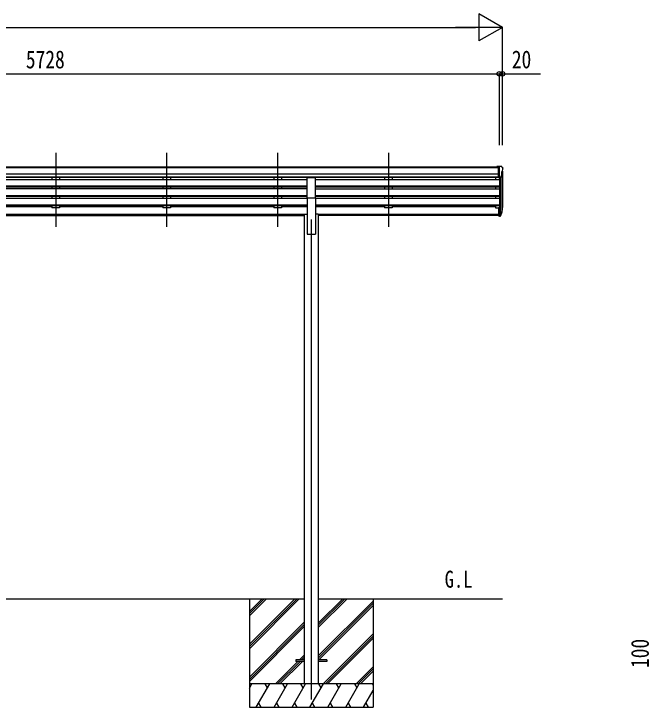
# Model space of a CAD drawing. Units: millimetres, scale not verified. Extents: x -14718 to 14718, y -10395 to 10395.
# Drawn here: x 2082 to 6184, y -6038 to -1560 of the extents above; entities that cross this region are included whole.
import ezdxf
from ezdxf.enums import TextEntityAlignment as Align

# ---------------------------------------------------------------- set-up
doc = ezdxf.new("R2010")
doc.units = ezdxf.units.MM
doc.header["$LTSCALE"] = 40
for name, color, linetype in [('0-2_USER1', 3, 'Continuous'), ('0-3_YKK_12', 2, 'Continuous'), ('0-4_YKK_13', 4, 'Continuous'), ('0-5_YKK_A1', 4, 'Continuous'), ('0-6_YKK_D', 6, 'Continuous')]:
    doc.layers.add(name, color=color, linetype=linetype)
doc.styles.add('ＭＳ ゴシック', font='')
doc.styles.get('ＭＳ ゴシック').set_extended_font_data('MS Gothic')

msp = doc.modelspace()

# ---------------------------------------------------------------- linework, layer by layer
at = {"layer": '0-3_YKK_12'}
for p, q in [((2352.57, -2458.1), (2352.57, -2935.61)), ((3068.57, -2458.1), (3068.57, -2935.61)), ((3784.57, -2458.1), (3784.57, -2935.61)), ((4500.57, -2458.1), (4500.57, -2935.61)), ((4002.57, -2888.93), (4002.57, -5987.5))]:
    msp.add_line(p, q, dxfattribs=at)
at = {"layer": '0-4_YKK_13'}
for p, q in [((5210.07, -2545.62), (5200.07, -2545.71)), ((5200.07, -2547.22), (5200.07, -2545.71)), ((5210.07, -2617.6), (5210.07, -2545.62)), ((5228.57, -2545.62), (5210.07, -2545.62)), ((5216.57, -2618.6), (5216.57, -2545.62)), ((5228.57, -2545.62), (5230.9, -2545.76)), ((5231.66, -2546.19), (5235.73, -2551.99)), ((5230.57, -2580.13), (5230.57, -2596.41)), ((5236.04, -2576.8), (5230.72, -2579.87)), ((5238.57, -2554.99), (5238.57, -2555.62)), ((3975.07, -2748.05), (3975.07, -2616.25)), ((3975.07, -2616.25), (4030.07, -2616.25)), ((4030.07, -2748.05), (4030.07, -2616.25)), ((5210.07, -2617.6), (5216.57, -2617.6)), ((5216.57, -2618.6), (5221.78, -2618.28)), ((5224.19, -2616.79), (5233.2, -2601.2)), ((3975.07, -2748.05), (4030.07, -2748.05)), ((5210.07, -2811.22), (5210.07, -2865.26)), ((5210.07, -2811.22), (5216.57, -2811.22)), ((5216.57, -2811.22), (5216.57, -2866)), ((5210.07, -2851.36), (5216.57, -2851.36)), ((5210.07, -2856.23), (5216.57, -2856.23)), ((5210.07, -2865.26), (5216.57, -2865.26)), ((5216.57, -2856.25), (5221.7, -2856.25)), ((5216.57, -2858.06), (5221.41, -2858.06)), ((5223, -2855.58), (5230.76, -2840.17)), ((5232.21, -2840.53), (5224.01, -2856.71)), ((5232.82, -2841.09), (5224.01, -2864.64)), ((5234.87, -2824.04), (5231.6, -2831.1)), ((5235.48, -2825.41), (5231.6, -2833.36)), ((5233.16, -2836.69), (5232.82, -2841.09)), ((5216.57, -2866), (5221.41, -2866)), ((3902.57, -5733), (3902.57, -5742)), ((3957.37, -5733), (3902.57, -5733)), ((3957.37, -5742), (3902.57, -5742)), ((4102.57, -5733), (4047.77, -5733)), ((4102.57, -5742), (4047.77, -5742)), ((4102.57, -5733), (4102.57, -5742))]:
    msp.add_line(p, q, dxfattribs=at)
for centre, radius, start, end in [((5230.84, -2546.76), 1, 35, 86.5), ((5235.57, -2554.99), 3, 0, 87), ((5230.87, -2580.13), 0.3, 120, 180), ((5230.87, -2596.41), 0.3, 180, 265.2833), ((5230.6, -2599.7), 3, 330, 85.2833), ((5231.66, -2572.43), 6.18, 315.00103, 354.2965), ((5036.57, -2555.62), 202, 355.05096, 0), ((5221.6, -2615.29), 3, 273.5, 330), ((5205.98, -2814.54), 30.41, 341.80266, 352.8448), ((5207.39, -2816.3), 29.53, 342.01856, 353.49194)]:
    msp.add_arc(centre, radius, start, end, dxfattribs=at)
for centre, major_axis, ratio, start_param, end_param in [((5148.71, -2810.05), (-87.93, 4.42), 0.541684, 3.060334, 3.2172517), ((5147.92, -2816.73), (89.06, 1.43), 0.57596, 6.1985533, 6.3701348), ((5221.41, -2855.35), (3, 0), 0.90356, 4.712389, 5.7595865), ((5221.41, -2863.29), (-3, 0), 0.90356, 1.5707963, 2.6179939), ((5221.7, -2854.9), (1.5, 0), 0.90356, 4.712389, 5.7595865), ((5146.65, -2816.63), (88.05, 0), 0.90356, 5.9828017, 6.0168888), ((5231.86, -2836.69), (-1.3, 0), 0.90356, 2.9359903, 4.9130961), ((5145.94, -2820.5), (89.07, 0), 0.90356, 6.0316505, 6.077583)]:
    msp.add_ellipse(centre, major_axis=major_axis, ratio=ratio, start_param=start_param, end_param=end_param, dxfattribs=at)
at = {"layer": '0-5_YKK_A1'}
for p, q in [((-494.93, -2547.22), (5210.07, -2547.22)), ((5210.07, -2595.97), (-504.93, -2595.97)), ((-494.93, -2552.44), (5210.07, -2552.44)), ((5236.57, -2576.19), (5236.57, -2810.86)), ((5210.07, -2613.82), (-504.93, -2613.82)), ((3975.07, -2617.07), (730.07, -2617.07)), ((730.07, -2629.58), (3975.07, -2629.58)), ((2327.57, -2617.07), (2327.57, -2629.58)), ((2377.57, -2617.07), (2377.57, -2629.48)), ((3043.57, -2617.07), (3043.57, -2629.58)), ((3093.57, -2617.07), (3093.57, -2629.48)), ((3759.57, -2617.07), (3759.57, -2629.58)), ((3809.57, -2617.07), (3809.57, -2629.48)), ((5210.07, -2617.17), (4030.07, -2617.17)), ((4030.07, -2629.58), (5216.57, -2629.58)), ((4475.57, -2617.07), (4475.57, -2629.58)), ((4525.57, -2617.07), (4525.57, -2629.48)), ((5191.57, -2617.07), (5191.57, -2629.58)), ((5216.57, -2618.6), (5216.57, -2811.22)), ((5222.57, -2618.13), (5222.58, -2856)), ((5231.6, -2603.97), (5231.6, -2837.57)), ((730.07, -2671.46), (3975.07, -2671.46)), ((730.07, -2672.95), (3975.07, -2672.95)), ((730.07, -2677.27), (3975.07, -2677.27)), ((2327.57, -2677.27), (2327.57, -2690.13)), ((2377.57, -2677.27), (2377.57, -2690.13)), ((3043.57, -2677.27), (3043.57, -2690.13)), ((3093.57, -2677.27), (3093.57, -2690.13)), ((3759.57, -2677.27), (3759.57, -2690.13)), ((3809.57, -2677.27), (3809.57, -2690.13)), ((4030.07, -2671.46), (5216.57, -2671.46)), ((4030.07, -2672.95), (5216.57, -2672.95)), ((4030.07, -2677.27), (5216.57, -2677.27)), ((4475.57, -2677.27), (4475.57, -2690.13)), ((4525.57, -2677.27), (4525.57, -2690.13)), ((5191.57, -2677.27), (5191.57, -2690.13)), ((3975.07, -2690.13), (730.07, -2690.13)), ((4030.07, -2690.13), (5216.57, -2690.13)), ((730.07, -2732), (3975.07, -2732)), ((730.07, -2733.5), (3975.07, -2733.5)), ((730.07, -2737.82), (3975.07, -2737.82)), ((730.07, -2750.67), (3975.07, -2750.67)), ((2327.57, -2737.82), (2327.57, -2750.58)), ((2377.57, -2737.82), (2377.57, -2750.67)), ((3043.57, -2737.82), (3043.57, -2750.58)), ((3093.57, -2737.82), (3093.57, -2750.67)), ((3759.57, -2737.82), (3759.57, -2750.58)), ((3809.57, -2737.82), (3809.57, -2750.67)), ((3975.07, -2748.05), (3975.07, -2982.5)), ((4030.07, -2732), (5216.57, -2732)), ((4030.07, -2733.5), (5216.57, -2733.5)), ((4030.07, -2737.82), (5216.57, -2737.82)), ((4030.07, -2748.05), (4030.07, -2982.5)), ((4030.07, -2750.67), (5216.57, -2750.67)), ((4475.57, -2737.82), (4475.57, -2750.58)), ((4525.57, -2737.82), (4525.57, -2750.67)), ((5191.57, -2737.82), (5191.57, -2750.67)), ((730.07, -2792.55), (3975.07, -2792.55)), ((730.07, -2794.05), (3975.07, -2794.05)), ((730.07, -2798.37), (3975.07, -2798.37)), ((2327.57, -2806.91), (1661.57, -2806.91)), ((2327.57, -2798.37), (2327.57, -2811.86)), ((2377.57, -2811.86), (2327.57, -2811.86)), ((2377.57, -2798.37), (2377.57, -2811.86)), ((3043.57, -2806.91), (2377.57, -2806.91)), ((3043.57, -2798.37), (3043.57, -2811.86)), ((3093.57, -2811.86), (3043.57, -2811.86)), ((3093.57, -2798.37), (3093.57, -2811.86)), ((3759.57, -2806.91), (3093.57, -2806.91)), ((3759.57, -2798.37), (3759.57, -2811.86)), ((3809.57, -2811.86), (3759.57, -2811.86)), ((3809.57, -2798.37), (3809.57, -2811.86)), ((3975.07, -2806.91), (3809.57, -2806.91)), ((4030.07, -2792.55), (5216.57, -2792.55)), ((4030.07, -2794.05), (5216.57, -2794.05)), ((4030.07, -2798.37), (5216.57, -2798.37)), ((4475.57, -2806.91), (4030.07, -2806.91)), ((4475.57, -2798.37), (4475.57, -2811.86)), ((4525.57, -2811.86), (4475.57, -2811.86)), ((4525.57, -2798.37), (4525.57, -2811.86)), ((5191.57, -2806.91), (4525.57, -2806.91)), ((5191.57, -2798.37), (5191.57, -2811.86)), ((5191.57, -2811.86), (5210.07, -2811.86)), ((747.77, -2853.93), (3957.37, -2853.93)), ((747.77, -2855.32), (3957.37, -2855.32)), ((747.77, -2863.01), (3957.37, -2863.01)), ((3957.37, -2853.5), (3957.37, -5887.5)), ((3957.37, -2853.5), (3975.07, -2853.5)), ((4047.77, -2853.5), (4030.07, -2853.5)), ((4047.77, -2853.5), (4047.77, -5887.5)), ((4047.77, -2853.93), (5210.07, -2853.93)), ((4047.77, -2855.32), (5210.07, -2855.32)), ((5210.07, -2863.01), (4047.77, -2863.01)), ((3975.07, -2982.5), (4030.07, -2982.5)), ((747.77, -5337.5), (3957.37, -5337.5)), ((3602.57, -5337.5), (3602.57, -6037.5)), ((3602.57, -5631.68), (3896.75, -5337.5)), ((3602.57, -5645.82), (3910.89, -5337.5)), ((3602.57, -5659.96), (3925.03, -5337.5)), ((3602.57, -5447.83), (3712.9, -5337.5)), ((3602.57, -5433.69), (3698.76, -5337.5)), ((3602.57, -5419.55), (3684.62, -5337.5)), ((4047.77, -5337.5), (5236.57, -5337.5)), ((4047.77, -5523.13), (4233.4, -5337.5)), ((4047.77, -5508.99), (4219.26, -5337.5)), ((4047.77, -5494.85), (4205.12, -5337.5)), ((4047.77, -5706.98), (4402.57, -5352.18)), ((4047.77, -5721.12), (4402.57, -5366.32)), ((4402.57, -5337.5), (4402.57, -6037.5)), ((4050.03, -5733), (4402.57, -5380.46)), ((3602.57, -5843.81), (3957.37, -5489.01)), ((3602.57, -5857.95), (3957.37, -5503.15)), ((3602.57, -5872.09), (3957.37, -5517.29)), ((4079.38, -5887.5), (4402.57, -5564.31)), ((4093.52, -5887.5), (4402.57, -5578.45)), ((4107.66, -5887.5), (4402.57, -5592.59)), ((3925.51, -5733), (3957.37, -5701.14)), ((3939.65, -5733), (3957.37, -5715.28)), ((3953.8, -5733), (3957.37, -5729.43)), ((3771.01, -5887.5), (3916.51, -5742)), ((3785.15, -5887.5), (3930.65, -5742)), ((3799.3, -5887.5), (3944.8, -5742)), ((4291.51, -5887.5), (4402.57, -5776.44)), ((4305.65, -5887.5), (4402.57, -5790.58)), ((4319.8, -5887.5), (4402.57, -5804.73)), ((4402.57, -5887.5), (3602.57, -5887.5)), ((3602.57, -5915), (3618.45, -5887.5)), ((3647.32, -6037.5), (3733.92, -5887.5)), ((3718.92, -5913.48), (3703.92, -5887.5)), ((3762.79, -6037.5), (3849.39, -5887.5)), ((3834.39, -5913.48), (3819.39, -5887.5)), ((3878.26, -6037.5), (3964.86, -5887.5)), ((3949.86, -5913.48), (3934.86, -5887.5)), ((3993.73, -6037.5), (4080.33, -5887.5)), ((4065.33, -5913.48), (4050.33, -5887.5)), ((4109.2, -6037.5), (4195.8, -5887.5)), ((4180.8, -5913.48), (4165.8, -5887.5)), ((4224.67, -6037.5), (4311.27, -5887.5)), ((4281.27, -5887.5), (4296.27, -5913.48)), ((4396.74, -5887.5), (4402.57, -5897.6)), ((4340.14, -6037.5), (4402.57, -5929.36)), ((3602.57, -6037.5), (4402.57, -6037.5)), ((3662.31, -6011.52), (3677.31, -6037.5)), ((3777.78, -6011.52), (3792.78, -6037.5)), ((3893.26, -6011.52), (3908.26, -6037.5)), ((4008.73, -6011.52), (4023.72, -6037.5)), ((4124.2, -6011.52), (4139.19, -6037.5)), ((4239.67, -6011.52), (4254.66, -6037.5)), ((4355.13, -6011.52), (4370.13, -6037.5))]:
    msp.add_line(p, q, dxfattribs=at)
at = {"layer": '0-6_YKK_D'}
for p, q in [((5236.57, -1647.22), (5085.01, -1559.72)), ((5085.01, -1559.72), (5085.01, -1734.72)), ((-5368.43, -1647.22), (5061.57, -1647.22)), ((5236.57, -1647.22), (4933.46, -1647.22)), ((5236.57, -1647.22), (5085.01, -1734.72)), ((5236.57, -2408.1), (5236.57, -1646.22)), ((-511.43, -1947.22), (5216.57, -1947.22)), ((5216.57, -2408.1), (5216.57, -1946.22)), ((5216.57, -2408.1), (5216.57, -1946.22)), ((5236.57, -2408.1), (5236.57, -1946.22))]:
    msp.add_line(p, q, dxfattribs=at)
msp.add_lwpolyline([(5216.57, -1947.22), (5236.57, -1947.22), (5482.87, -1947.22)], dxfattribs=at)
for centre in [(5216.57, -1947.22), (5216.57, -1947.22), (5236.57, -1947.22)]:
    msp.add_circle(centre, 14.88, dxfattribs=at)

# ---------------------------------------------------------------- texts
at = {"layer": '0-2_USER1', "style": 'ＭＳ ゴシック', "width": 0.8}
msp.add_text('G.L', height=110, dxfattribs=at).set_placement((4863.69, -5299.08), align=Align.BOTTOM_LEFT)
at = {"layer": '0-6_YKK_D', "style": 'ＭＳ ゴシック', "width": 0.8}
for s, p in [('5728', (2159.37, -1946.22)), ('20', (5297.07, -1946.22))]:
    msp.add_text(s, height=115.5, dxfattribs=at).set_placement(p, align=Align.BOTTOM_LEFT)
msp.add_text('100', height=115.5, rotation=90, dxfattribs=at).set_placement((6216.32, -5784.93), align=Align.BOTTOM_LEFT)

doc.saveas('drawing.dxf')
